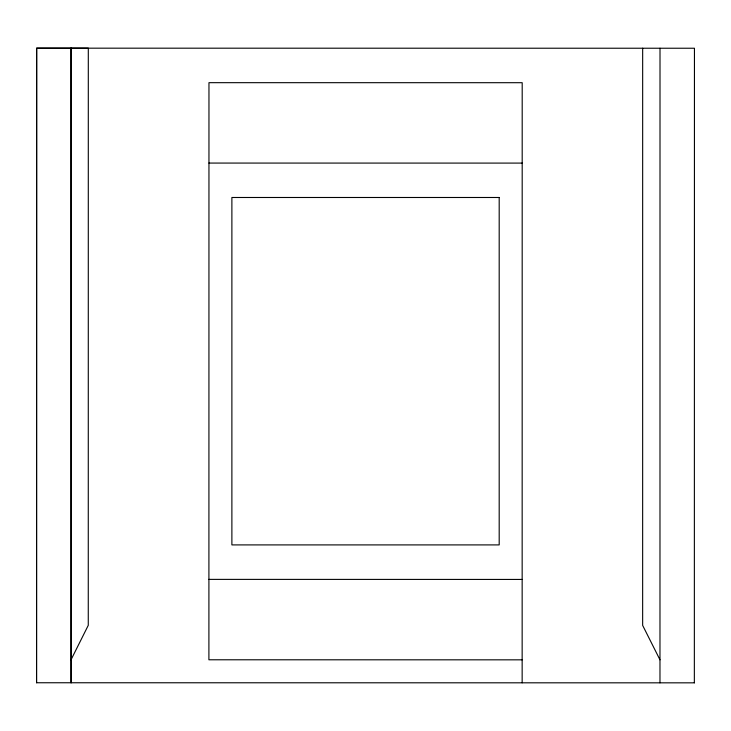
<?xml version="1.0" encoding="UTF-8"?>
<svg xmlns="http://www.w3.org/2000/svg" width="731" height="731" viewBox="0 0 731 731"><rect width="100%" height="100%" fill="white"/><g stroke="black" fill="none" stroke-linecap="round" stroke-linejoin="round"><path stroke-width="1.1" d="M694.404 682.836L36.55 682.754L36.623 48.173L694.45 48.237L694.349 682.836M71.126 682.754L71.081 48.164L88.305 48.164L88.268 625.334L71.035 659.791M522.153 682.809L522.199 82.704L208.965 82.676L208.902 659.782L522.162 659.837M642.668 48.209L642.65 625.38L659.974 659.828M659.974 682.836L660.011 48.237M71.062 48.191L71.071 682.763M36.55 682.754L36.687 48.173L71.126 48.191M208.965 163.068L522.19 163.095M499.191 197.489L231.882 197.489L231.882 544.906L499.191 544.906L499.191 197.489M208.911 579.381L522.172 579.436"/></g></svg>
